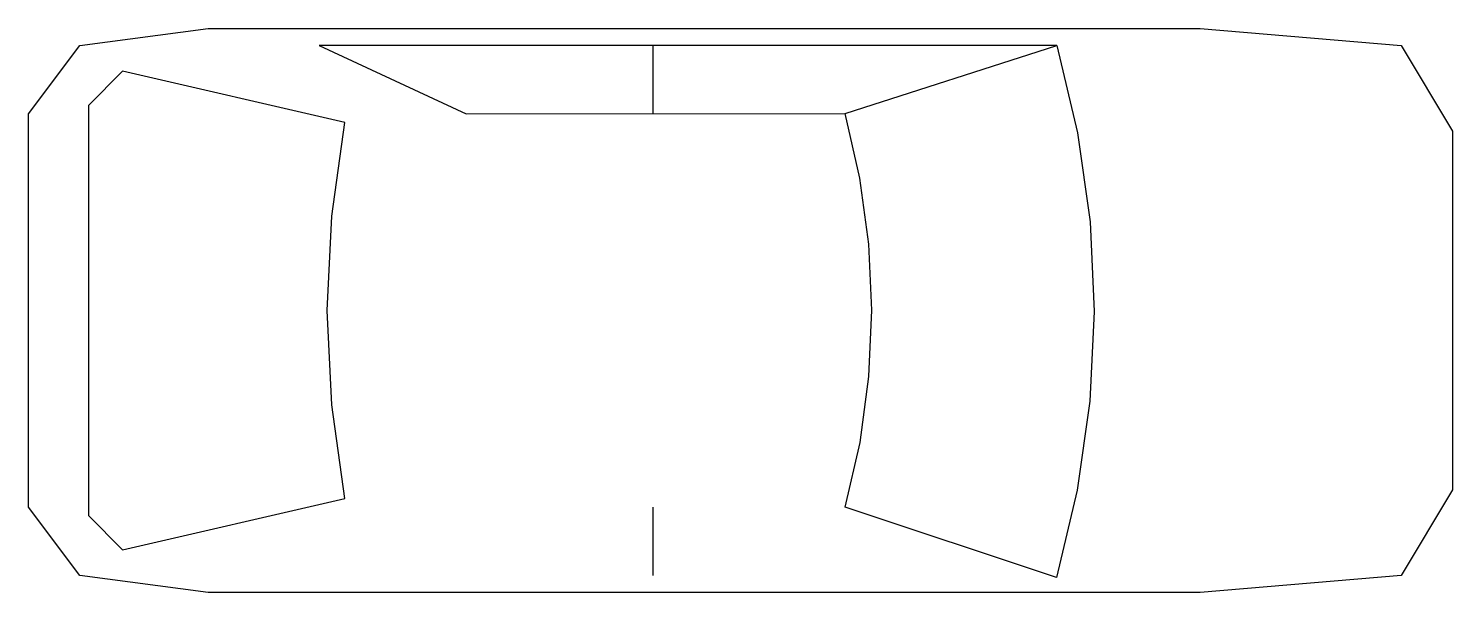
# Model space of a CAD drawing. Extents: x -1947 to 2215, y -795 to 855.
import ezdxf

# ---------------------------------------------------------------- set-up
doc = ezdxf.new("R2010")
doc.units = 0
doc.layers.get('0').update_dxf_attribs({"linetype": 'CONTINUOUS'})

msp = doc.modelspace()

# ---------------------------------------------------------------- linework, layer by layer
at = {"color": 0}
msp.add_lwpolyline([(2215.3, -495.1), (2065.3, -745.1), (1477.8, -795.1), (-1422.2, -795.1), (-1797.2, -745.1), (-1947.2, -545.1), (-1947.2, 604.9), (-1797.2, 804.9), (-1422.2, 854.9), (1477.8, 854.9), (2065.3, 804.9), (2215.3, 554.9)], close=True, dxfattribs=at)
for points in [[(1059.1, 804.9), (-1097.2, 804.9), (-667.9, 604.9), (440, 606)], [(-122.2, 804.9), (-122.2, 604.9)], [(1059.1, 804.9), (1119.5, 549.3), (1155.9, 289.2), (1167.9, 26.8), (1155.3, -235.6), (1118.4, -495.6), (1057.3, -751.1), (440.3, -545.1), (483.4, -355.8), (509.4, -163.5), (518.1, 30.5), (509.3, 224.4), (483.2, 416.7), (440, 606), (1059.1, 804.9)], [(-1022.2, -520.1), (-1060.9, -246.3), (-1073.9, 29.9), (-1060.9, 306.1), (-1022.2, 579.9), (-1672.2, 729.9), (-1772.2, 629.9), (-1772.2, -570.1), (-1672.2, -670.1), (-1022.2, -520.1)], [(-122.2, -545.1), (-122.2, -745.1)]]:
    msp.add_lwpolyline(points, dxfattribs=at)

doc.saveas('drawing.dxf')
